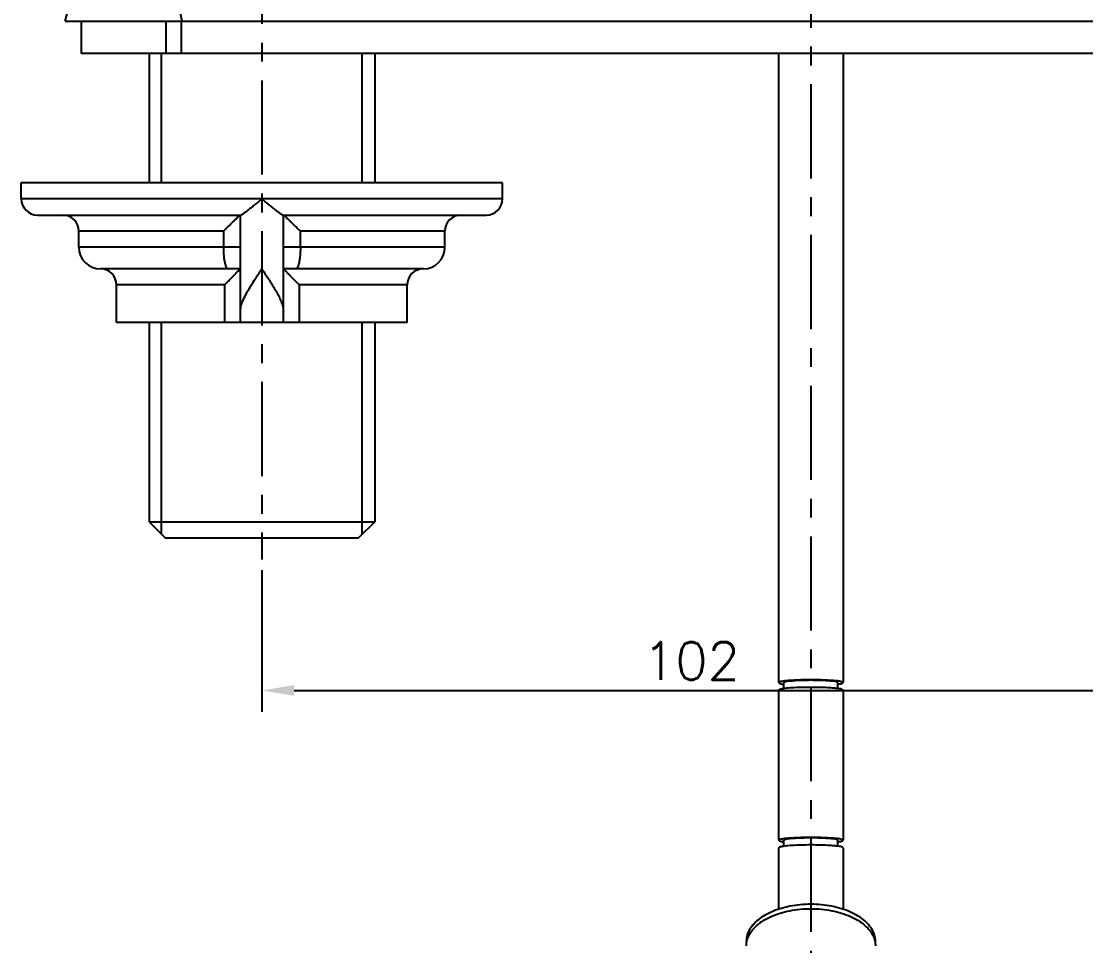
# Model space of a CAD drawing. Extents: x 589 to 1183, y 15 to 435.
# Drawn here: x 957.2 to 1056.1, y 109.2 to 195.1 of the extents above; entities that cross this region are included whole.
import ezdxf

# ---------------------------------------------------------------- set-up
doc = ezdxf.new("R2010")
doc.units = 0
doc.header["$LTSCALE"] = 7
doc.header["$MEASUREMENT"] = 0
doc.linetypes.add('CENTER', pattern=[2, 1.25, -0.25, 0.25, -0.25])
for name, color, linetype in [('CL', 1, 'CENTER'), ('DIM', 2, 'CONTINUOUS'), ('DWG', 7, 'CONTINUOUS')]:
    doc.layers.add(name, color=color, linetype=linetype)
doc.styles.add('GHS', font='ROMANS', dxfattribs={"bigfont": 'GHS'})

msp = doc.modelspace()

# ---------------------------------------------------------------- linework, layer by layer
at = {"layer": 'CL'}
for p, q in [((1030.582, 315.219), (1030.582, 47.084)), ((979.582, 203.574), (979.582, 145.074))]:
    msp.add_line(p, q, dxfattribs=at)
at = {"layer": 'DIM'}
for p, q in [((979.582, 144.074), (979.582, 130.904)), ((982.582, 132.904), (1078.582, 132.904))]:
    msp.add_line(p, q, dxfattribs=at)
msp.add_solid([(982.582, 133.404), (982.582, 132.404), (979.582, 132.904)], dxfattribs=at)
at = {"layer": 'DWG'}
for p, q in [((961.294, 195.074), (1099.869, 195.074)), ((962.794, 195.074), (962.794, 192.074)), ((970.679, 192.074), (970.679, 195.074)), ((972.113, 192.074), (972.113, 195.074)), ((1098.369, 192.074), (962.794, 192.074)), ((969.104, 192.074), (969.104, 180.074)), ((990.059, 192.074), (990.059, 180.074)), ((1027.582, 192.074), (1027.582, 133.628)), ((1033.582, 192.074), (1033.582, 133.628)), ((1001.932, 180.074), (957.232, 180.074)), ((957.232, 178.574), (957.232, 180.074)), ((1001.932, 178.574), (1001.932, 180.074)), ((1001.932, 178.574), (957.232, 178.574)), ((958.732, 177.074), (977.624, 177.074)), ((977.582, 167.074), (977.582, 177.074)), ((981.54, 177.074), (1000.431, 177.074)), ((981.582, 167.074), (981.582, 177.074)), ((976.003, 175.574), (962.582, 175.574)), ((962.582, 174.074), (962.582, 175.574)), ((976.003, 175.574), (976.003, 174.074)), ((996.582, 175.574), (983.161, 175.574)), ((983.161, 174.074), (983.161, 175.574)), ((996.582, 174.074), (996.582, 175.574)), ((977.582, 174.074), (962.582, 174.074)), ((996.582, 174.074), (981.582, 174.074)), ((977.582, 172.074), (964.582, 172.074)), ((994.582, 172.074), (981.582, 172.074)), ((966.082, 167.074), (966.082, 170.574)), ((976.098, 170.574), (966.082, 170.574)), ((976.098, 170.574), (976.098, 167.074)), ((983.065, 167.074), (983.065, 170.574)), ((993.082, 170.574), (983.065, 170.574)), ((993.082, 167.074), (993.082, 170.574)), ((993.082, 167.074), (966.082, 167.074)), ((969.104, 167.074), (969.104, 148.574)), ((990.059, 167.074), (990.059, 148.574)), ((969.104, 148.574), (990.059, 148.574)), ((969.104, 148.574), (970.604, 147.074)), ((990.059, 148.574), (988.559, 147.074)), ((970.604, 147.074), (988.559, 147.074)), ((1028.082, 133.074), (1028.082, 133.628)), ((1033.082, 133.074), (1033.082, 133.628)), ((1027.582, 132.931), (1027.582, 118.984)), ((1033.582, 132.931), (1033.582, 118.984)), ((1028.082, 118.43), (1028.082, 118.984)), ((1033.082, 118.43), (1033.082, 118.984)), ((1027.582, 118.287), (1027.582, 112.578)), ((1033.582, 118.287), (1033.582, 112.578))]:
    msp.add_line(p, q, dxfattribs=at)
at = {"layer": 'DWG', "color": 2}
for p, q in [((970.266, 180.074), (970.266, 192.074)), ((988.897, 180.074), (988.897, 192.074)), ((970.266, 147.412), (970.266, 167.074)), ((988.897, 147.412), (988.897, 167.074))]:
    msp.add_line(p, q, dxfattribs=at)
at = {"layer": 'DWG'}
for centre, radius, start, end in [((958.732, 178.574), 1.5, 180, 270), ((1000.432, 178.574), 1.5, 270, 0), ((961.082, 175.574), 1.5, 0, 90), ((998.082, 175.574), 1.5, 90, 180), ((964.582, 174.074), 2, 180, 270), ((994.582, 174.074), 2, 270, 0), ((964.582, 170.574), 1.5, 0, 90), ((994.582, 170.574), 1.5, 90, 180)]:
    msp.add_arc(centre, radius, start, end, dxfattribs=at)
for points in [[(961.294, 195.074), (963.372, 202.452), (965.799, 209.499), (968.103, 215.263)], [(971.775, 196.936), (971.899, 196.312), (972.027, 195.691), (972.161, 195.074)], [(979.582, 178.574), (979.262, 178.31), (978.937, 178.042), (978.621, 177.784), (978.332, 177.551), (978.081, 177.355), (977.875, 177.204), (977.719, 177.106), (977.624, 177.074)], [(981.54, 177.074), (981.444, 177.106), (981.287, 177.205), (981.08, 177.357), (980.828, 177.553), (980.539, 177.786), (980.225, 178.043), (979.901, 178.31), (979.582, 178.574)], [(976.003, 175.574), (976.278, 175.835), (976.561, 176.11), (976.828, 176.375), (977.061, 176.606), (977.254, 176.796), (977.41, 176.947), (977.489, 177.016)], [(977.489, 177.016), (977.518, 177.042), (977.573, 177.074)], [(981.59, 177.074), (981.645, 177.042)], [(981.645, 177.042), (981.674, 177.015)], [(981.674, 177.015), (981.754, 176.946), (981.911, 176.795), (982.105, 176.603), (982.338, 176.372), (982.604, 176.109), (982.885, 175.835), (983.161, 175.574)], [(976.003, 174.074), (976.017, 173.556), (976.059, 173.074), (976.126, 172.66), (976.213, 172.342), (976.315, 172.142), (976.424, 172.074)], [(983.161, 174.074), (983.146, 173.556), (983.104, 173.074), (983.037, 172.66), (982.95, 172.342), (982.848, 172.142), (982.739, 172.074)], [(976.098, 170.574), (976.365, 170.835), (976.639, 171.111), (976.897, 171.377), (977.117, 171.608), (977.297, 171.798), (977.441, 171.947), (977.536, 172.042), (977.579, 172.074)], [(977.582, 168.149), (977.637, 168.561), (977.806, 169.067), (978.093, 169.675), (978.496, 170.385), (979, 171.189), (979.582, 172.074)], [(979.582, 172.074), (979.86, 171.653), (980.14, 171.225), (980.412, 170.8), (980.665, 170.39), (980.901, 169.985), (981.144, 169.532), (981.369, 169.038), (981.527, 168.558), (981.582, 168.149)], [(981.585, 172.074), (981.627, 172.042), (981.723, 171.947), (981.867, 171.796), (982.049, 171.605), (982.269, 171.374), (982.526, 171.11), (982.799, 170.835), (983.065, 170.574)], [(1027.842, 133.729), (1027.728, 133.709), (1027.582, 133.628)], [(1027.582, 133.628), (1027.728, 133.547), (1028.082, 133.485)], [(1032.812, 133.805), (1032.345, 133.839), (1031.509, 133.877), (1030.582, 133.889), (1029.655, 133.877), (1028.818, 133.839), (1028.155, 133.782), (1027.842, 133.729)], [(1033.082, 133.628), (1032.931, 133.702), (1032.497, 133.768), (1031.832, 133.817), (1031.016, 133.842), (1030.147, 133.842), (1029.332, 133.817), (1028.666, 133.768), (1028.232, 133.702), (1028.082, 133.628)], [(1033.582, 133.628), (1033.435, 133.709), (1033.009, 133.782), (1032.812, 133.805)], [(1033.081, 133.485), (1033.321, 133.527)], [(1033.321, 133.527), (1033.435, 133.547), (1033.582, 133.628)], [(1027.842, 133.031), (1027.728, 133.011), (1027.582, 132.931)], [(1032.812, 133.108), (1032.345, 133.142), (1031.509, 133.179), (1030.582, 133.192), (1029.655, 133.179), (1028.818, 133.142), (1028.155, 133.084), (1027.842, 133.031)], [(1033.582, 132.931), (1033.435, 133.011), (1033.009, 133.084), (1032.812, 133.108)], [(1027.842, 119.085), (1027.728, 119.065), (1027.582, 118.984)], [(1027.582, 118.984), (1027.728, 118.903), (1028.082, 118.841)], [(1032.812, 119.161), (1032.345, 119.195), (1031.509, 119.233), (1030.582, 119.245), (1029.655, 119.233), (1028.818, 119.195), (1028.155, 119.138), (1027.842, 119.085)], [(1033.082, 118.984), (1032.931, 119.058), (1032.497, 119.124), (1031.832, 119.173), (1031.016, 119.198), (1030.147, 119.198), (1029.332, 119.173), (1028.666, 119.124), (1028.232, 119.058), (1028.082, 118.984)], [(1033.582, 118.984), (1033.435, 119.065), (1033.009, 119.138), (1032.812, 119.161)], [(1033.081, 118.841), (1033.321, 118.883)], [(1033.321, 118.883), (1033.435, 118.903), (1033.582, 118.984)], [(1027.842, 118.387), (1027.728, 118.367), (1027.582, 118.287)], [(1032.812, 118.463), (1032.345, 118.498), (1031.509, 118.535), (1030.582, 118.548), (1029.655, 118.535), (1028.818, 118.498), (1028.155, 118.44), (1027.842, 118.387)], [(1033.582, 118.287), (1033.435, 118.367), (1033.009, 118.44), (1032.812, 118.463)], [(1036.582, 109.598), (1036.5, 110.164), (1036.257, 110.715), (1035.858, 111.236), (1035.316, 111.712), (1034.645, 112.13), (1033.863, 112.479), (1032.992, 112.749), (1032.055, 112.934), (1031.077, 113.027), (1030.086, 113.027), (1029.109, 112.934), (1028.171, 112.749), (1027.3, 112.479), (1026.518, 112.13), (1025.847, 111.712), (1025.305, 111.236), (1024.907, 110.715), (1024.663, 110.164), (1024.582, 109.598)], [(1024.663, 109.755), (1024.907, 110.306), (1025.305, 110.826), (1025.847, 111.302), (1026.518, 111.72), (1027.3, 112.069), (1028.171, 112.34), (1029.109, 112.524), (1030.086, 112.618), (1031.077, 112.618), (1032.055, 112.524), (1032.992, 112.34), (1033.863, 112.069), (1034.645, 111.72), (1035.316, 111.302), (1035.858, 110.826), (1036.257, 110.306), (1036.5, 109.755)], [(1024.582, 109.188), (1024.618, 109.568)], [(1024.618, 109.568), (1024.663, 109.755)], [(1036.5, 109.755), (1036.545, 109.568)], [(1036.545, 109.568), (1036.582, 109.188)]]:
    msp.add_spline(points, degree=3, dxfattribs=at)

# ---------------------------------------------------------------- texts
at = {"layer": 'DIM', "insert": (1019.478, 135.654), "char_height": 3.5, "attachment_point": 5, "style": 'GHS'}
msp.add_mtext('\\A1;102', dxfattribs=at)

doc.saveas('drawing.dxf')
